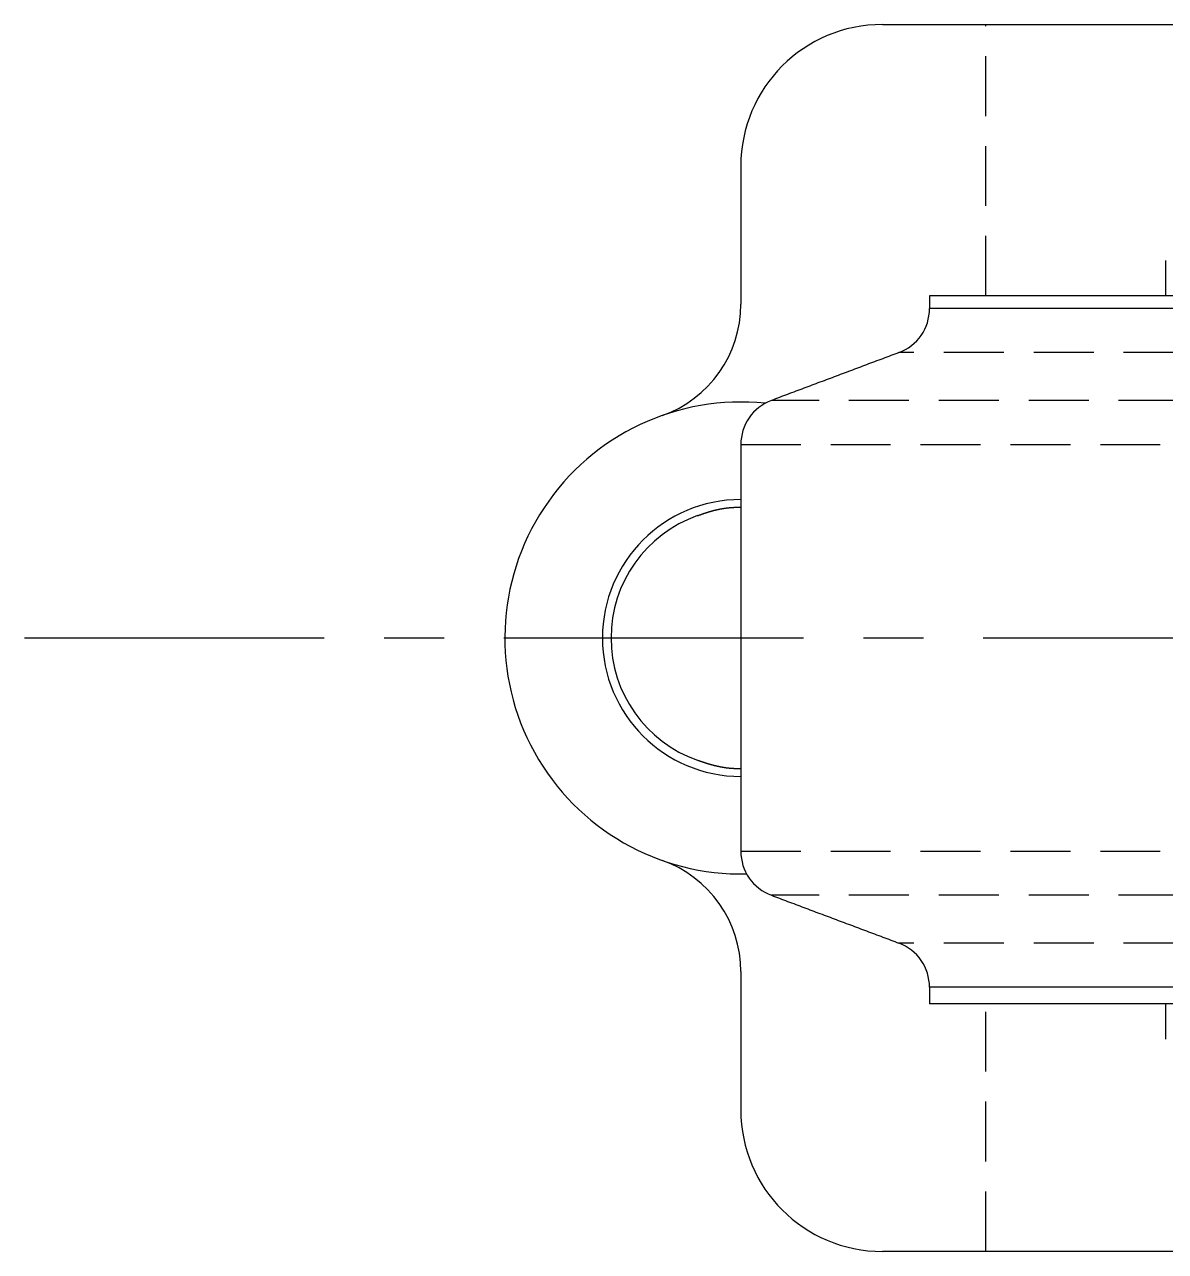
# Model space of a CAD drawing. Extents: x 21 to 308, y 43 to 260.
# Drawn here: x 105.91 to 130.09, y 52.84 to 78.84 of the extents above; entities that cross this region are included whole.
import ezdxf

# ---------------------------------------------------------------- set-up
doc = ezdxf.new("R2010")
doc.units = 0
doc.header["$PDSIZE"] = -1
doc.linetypes.add('CENTER', pattern=[10.16, 6.35, -1.27, 1.27, -1.27])
doc.linetypes.add('HIDDEN', pattern=[1.905, 1.27, -0.635])
doc.layers.get('0').update_dxf_attribs({"linetype": 'CONTINUOUS'})
doc.layers.add('CENTER', color=1, linetype='CENTER')

msp = doc.modelspace()

# ---------------------------------------------------------------- linework, layer by layer
at = {"color": 7, "linetype": 'CONTINUOUS'}
for p, q in [((124.088, 78.838), (126.281, 78.838)), ((126.281, 78.838), (130.254, 78.838)), ((121.088, 75.838), (121.088, 72.909)), ((154.588, 73.088), (125.088, 73.088)), ((154.588, 72.821), (125.088, 72.821)), ((121.088, 58.767), (121.088, 55.838)), ((154.588, 58.435), (125.088, 58.435)), ((154.588, 58.088), (125.088, 58.088)), ((126.281, 52.838), (124.088, 52.838)), ((130.254, 52.838), (126.281, 52.838))]:
    msp.add_line(p, q, dxfattribs=at)
at = {"color": 3, "linetype": 'HIDDEN'}
for p, q in [((126.281, 73.088), (126.281, 78.838)), ((155.237, 71.885), (124.439, 71.885)), ((139.891, 70.872), (121.737, 70.872)), ((121.088, 69.935), (139.893, 69.935)), ((121.088, 61.321), (139.893, 61.321)), ((139.891, 60.385), (121.737, 60.385)), ((155.237, 59.372), (124.439, 59.372)), ((126.281, 52.838), (126.281, 58.088))]:
    msp.add_line(p, q, dxfattribs=at)
at = {"color": 7}
for points in [[(130.088, 73.838, 0), (130.088, 73.826, 0), (130.088, 73.814, 0), (130.088, 73.802, 0), (130.088, 73.79, 0), (130.088, 73.778, 0), (130.088, 73.766, 0), (130.088, 73.754, 0), (130.088, 73.742, 0), (130.088, 73.73, 0), (130.088, 73.719, 0), (130.088, 73.707, 0), (130.088, 73.695, 0), (130.088, 73.683, 0), (130.088, 73.671, 0), (130.088, 73.659, 0), (130.088, 73.647, 0), (130.088, 73.635, 0), (130.088, 73.623, 0), (130.088, 73.611, 0), (130.088, 73.6, 0), (130.088, 73.588, 0), (130.088, 73.576, 0), (130.088, 73.564, 0), (130.088, 73.552, 0), (130.088, 73.54, 0), (130.088, 73.528, 0), (130.088, 73.516, 0), (130.088, 73.504, 0), (130.088, 73.492, 0), (130.088, 73.48, 0), (130.088, 73.469, 0), (130.088, 73.457, 0), (130.088, 73.445, 0), (130.088, 73.433, 0), (130.088, 73.421, 0), (130.088, 73.409, 0), (130.088, 73.397, 0), (130.088, 73.385, 0), (130.088, 73.373, 0), (130.088, 73.361, 0), (130.088, 73.35, 0), (130.088, 73.338, 0), (130.088, 73.326, 0), (130.088, 73.314, 0), (130.088, 73.302, 0), (130.088, 73.29, 0), (130.088, 73.278, 0), (130.088, 73.266, 0), (130.088, 73.254, 0), (130.088, 73.242, 0), (130.088, 73.23, 0), (130.088, 73.219, 0), (130.088, 73.207, 0), (130.088, 73.195, 0), (130.088, 73.183, 0), (130.088, 73.171, 0), (130.088, 73.159, 0), (130.088, 73.147, 0), (130.088, 73.135, 0), (130.088, 73.123, 0), (130.088, 73.111, 0), (130.088, 73.1, 0), (130.088, 73.088, 0)], [(125.088, 73.088, 0), (125.088, 73.083, 0), (125.088, 73.079, 0), (125.088, 73.075, 0), (125.088, 73.071, 0), (125.088, 73.066, 0), (125.088, 73.062, 0), (125.088, 73.058, 0), (125.088, 73.054, 0), (125.088, 73.049, 0), (125.088, 73.045, 0), (125.088, 73.041, 0), (125.088, 73.037, 0), (125.088, 73.033, 0), (125.088, 73.028, 0), (125.088, 73.024, 0), (125.088, 73.02, 0), (125.088, 73.016, 0), (125.088, 73.011, 0), (125.088, 73.007, 0), (125.088, 73.003, 0), (125.088, 72.999, 0), (125.088, 72.995, 0), (125.088, 72.99, 0), (125.088, 72.986, 0), (125.088, 72.982, 0), (125.088, 72.978, 0), (125.088, 72.973, 0), (125.088, 72.969, 0), (125.088, 72.965, 0), (125.088, 72.961, 0), (125.088, 72.957, 0), (125.088, 72.952, 0), (125.088, 72.948, 0), (125.088, 72.944, 0), (125.088, 72.94, 0), (125.088, 72.935, 0), (125.088, 72.931, 0), (125.088, 72.927, 0), (125.088, 72.923, 0), (125.088, 72.918, 0), (125.088, 72.914, 0), (125.088, 72.91, 0), (125.088, 72.906, 0), (125.088, 72.902, 0), (125.088, 72.897, 0), (125.088, 72.893, 0), (125.088, 72.889, 0), (125.088, 72.885, 0), (125.088, 72.88, 0), (125.088, 72.876, 0), (125.088, 72.872, 0), (125.088, 72.868, 0), (125.088, 72.864, 0), (125.088, 72.859, 0), (125.088, 72.855, 0), (125.088, 72.851, 0), (125.088, 72.847, 0), (125.088, 72.842, 0), (125.088, 72.838, 0), (125.088, 72.834, 0), (125.088, 72.83, 0), (125.088, 72.826, 0), (125.088, 72.821, 0)], [(124.439, 71.885, 0), (124.396, 71.869, 0), (124.353, 71.853, 0), (124.311, 71.837, 0), (124.268, 71.821, 0), (124.225, 71.805, 0), (124.182, 71.788, 0), (124.139, 71.772, 0), (124.096, 71.756, 0), (124.053, 71.74, 0), (124.01, 71.724, 0), (123.967, 71.708, 0), (123.925, 71.692, 0), (123.882, 71.676, 0), (123.839, 71.66, 0), (123.796, 71.644, 0), (123.753, 71.628, 0), (123.71, 71.612, 0), (123.667, 71.595, 0), (123.624, 71.579, 0), (123.581, 71.563, 0), (123.539, 71.547, 0), (123.496, 71.531, 0), (123.453, 71.515, 0), (123.41, 71.499, 0), (123.367, 71.483, 0), (123.324, 71.467, 0), (123.281, 71.451, 0), (123.238, 71.435, 0), (123.195, 71.418, 0), (123.152, 71.402, 0), (123.11, 71.386, 0), (123.067, 71.37, 0), (123.024, 71.354, 0), (122.981, 71.338, 0), (122.938, 71.322, 0), (122.895, 71.306, 0), (122.852, 71.29, 0), (122.809, 71.274, 0), (122.766, 71.258, 0), (122.724, 71.242, 0), (122.681, 71.225, 0), (122.638, 71.209, 0), (122.595, 71.193, 0), (122.552, 71.177, 0), (122.509, 71.161, 0), (122.466, 71.145, 0), (122.423, 71.129, 0), (122.38, 71.113, 0), (122.338, 71.097, 0), (122.295, 71.081, 0), (122.252, 71.065, 0), (122.209, 71.049, 0), (122.166, 71.032, 0), (122.123, 71.016, 0), (122.08, 71, 0), (122.037, 70.984, 0), (121.994, 70.968, 0), (121.951, 70.952, 0), (121.909, 70.936, 0), (121.866, 70.92, 0), (121.823, 70.904, 0), (121.78, 70.888, 0), (121.737, 70.872, 0)], [(121.088, 69.935, 0), (121.088, 69.799, 0), (121.088, 69.662, 0), (121.088, 69.525, 0), (121.088, 69.388, 0), (121.088, 69.252, 0), (121.088, 69.115, 0), (121.088, 68.978, 0), (121.088, 68.841, 0), (121.088, 68.705, 0), (121.088, 68.568, 0), (121.088, 68.431, 0), (121.088, 68.294, 0), (121.088, 68.158, 0), (121.088, 68.021, 0), (121.088, 67.884, 0), (121.088, 67.748, 0), (121.088, 67.611, 0), (121.088, 67.474, 0), (121.088, 67.337, 0), (121.088, 67.201, 0), (121.088, 67.064, 0), (121.088, 66.927, 0), (121.088, 66.79, 0), (121.088, 66.654, 0), (121.088, 66.517, 0), (121.088, 66.38, 0), (121.088, 66.244, 0), (121.088, 66.107, 0), (121.088, 65.97, 0), (121.088, 65.833, 0), (121.088, 65.697, 0), (121.088, 65.56, 0), (121.088, 65.423, 0), (121.088, 65.287, 0), (121.088, 65.15, 0), (121.088, 65.013, 0), (121.088, 64.876, 0), (121.088, 64.74, 0), (121.088, 64.603, 0), (121.088, 64.466, 0), (121.088, 64.329, 0), (121.088, 64.193, 0), (121.088, 64.056, 0), (121.088, 63.919, 0), (121.088, 63.782, 0), (121.088, 63.646, 0), (121.088, 63.509, 0), (121.088, 63.372, 0), (121.088, 63.236, 0), (121.088, 63.099, 0), (121.088, 62.962, 0), (121.088, 62.825, 0), (121.088, 62.689, 0), (121.088, 62.552, 0), (121.088, 62.415, 0), (121.088, 62.278, 0), (121.088, 62.142, 0), (121.088, 62.005, 0), (121.088, 61.868, 0), (121.088, 61.731, 0), (121.088, 61.595, 0), (121.088, 61.458, 0), (121.088, 61.321, 0)], [(120.171, 68.43, 0), (120.176, 68.432, 0), (120.181, 68.434, 0), (120.186, 68.435, 0), (120.19, 68.437, 0), (120.195, 68.439, 0), (120.2, 68.44, 0), (120.204, 68.442, 0), (120.209, 68.444, 0), (120.213, 68.445, 0), (120.218, 68.447, 0), (120.222, 68.448, 0), (120.227, 68.45, 0), (120.231, 68.451, 0), (120.235, 68.453, 0), (120.239, 68.454, 0), (120.244, 68.456, 0), (120.248, 68.457, 0), (120.252, 68.459, 0), (120.256, 68.46, 0), (120.26, 68.462, 0), (120.264, 68.463, 0), (120.268, 68.465, 0), (120.273, 68.466, 0), (120.277, 68.468, 0), (120.281, 68.469, 0), (120.285, 68.47, 0), (120.288, 68.472, 0), (120.292, 68.473, 0), (120.296, 68.474, 0), (120.3, 68.476, 0), (120.304, 68.477, 0), (120.308, 68.478, 0), (120.312, 68.48, 0), (120.316, 68.481, 0), (120.32, 68.482, 0), (120.324, 68.484, 0), (120.327, 68.485, 0), (120.331, 68.486, 0), (120.335, 68.487, 0), (120.339, 68.489, 0), (120.343, 68.49, 0), (120.347, 68.491, 0), (120.351, 68.492, 0), (120.354, 68.494, 0), (120.358, 68.495, 0), (120.362, 68.496, 0), (120.366, 68.497, 0), (120.37, 68.499, 0), (120.374, 68.5, 0), (120.378, 68.501, 0), (120.382, 68.502, 0), (120.385, 68.504, 0), (120.389, 68.505, 0), (120.393, 68.506, 0), (120.397, 68.507, 0), (120.401, 68.508, 0), (120.405, 68.51, 0), (120.409, 68.511, 0), (120.413, 68.512, 0), (120.417, 68.513, 0), (120.421, 68.514, 0), (120.424, 68.515, 0), (120.428, 68.517, 0), (120.432, 68.518, 0), (120.436, 68.519, 0), (120.44, 68.52, 0), (120.444, 68.521, 0), (120.448, 68.522, 0), (120.452, 68.523, 0), (120.456, 68.525, 0), (120.46, 68.526, 0), (120.464, 68.527, 0), (120.467, 68.528, 0), (120.471, 68.529, 0), (120.475, 68.53, 0), (120.479, 68.531, 0), (120.483, 68.532, 0), (120.487, 68.533, 0), (120.491, 68.534, 0), (120.495, 68.535, 0), (120.499, 68.537, 0), (120.503, 68.538, 0), (120.507, 68.539, 0), (120.511, 68.54, 0), (120.515, 68.541, 0), (120.519, 68.542, 0), (120.523, 68.543, 0), (120.527, 68.544, 0), (120.531, 68.545, 0), (120.535, 68.546, 0), (120.539, 68.547, 0), (120.542, 68.548, 0), (120.546, 68.549, 0), (120.55, 68.55, 0), (120.554, 68.551, 0), (120.558, 68.552, 0), (120.562, 68.553, 0), (120.566, 68.553, 0), (120.57, 68.555, 0), (120.574, 68.555, 0), (120.578, 68.556, 0), (120.582, 68.557, 0), (120.586, 68.558, 0), (120.59, 68.559, 0), (120.594, 68.56, 0), (120.598, 68.561, 0), (120.602, 68.562, 0), (120.606, 68.563, 0), (120.61, 68.564, 0), (120.614, 68.564, 0), (120.618, 68.565, 0), (120.622, 68.566, 0), (120.626, 68.567, 0), (120.63, 68.568, 0), (120.635, 68.569, 0), (120.639, 68.569, 0), (120.643, 68.57, 0), (120.647, 68.571, 0), (120.651, 68.572, 0), (120.655, 68.573, 0), (120.659, 68.573, 0), (120.663, 68.574, 0), (120.667, 68.575, 0), (120.671, 68.576, 0), (120.675, 68.576, 0), (120.679, 68.577, 0), (120.683, 68.578, 0), (120.687, 68.579, 0), (120.691, 68.579, 0), (120.695, 68.58, 0), (120.699, 68.581, 0), (120.704, 68.581, 0), (120.708, 68.582, 0), (120.712, 68.583, 0), (120.716, 68.583, 0), (120.72, 68.584, 0), (120.724, 68.585, 0), (120.728, 68.585, 0), (120.732, 68.586, 0), (120.736, 68.587, 0), (120.74, 68.587, 0), (120.745, 68.588, 0), (120.749, 68.588, 0), (120.753, 68.589, 0), (120.757, 68.59, 0), (120.761, 68.59, 0), (120.765, 68.591, 0), (120.769, 68.591, 0), (120.774, 68.592, 0), (120.778, 68.592, 0), (120.782, 68.593, 0), (120.786, 68.593, 0), (120.79, 68.594, 0), (120.794, 68.594, 0), (120.799, 68.595, 0), (120.803, 68.595, 0), (120.807, 68.596, 0), (120.811, 68.596, 0), (120.815, 68.597, 0), (120.819, 68.597, 0), (120.824, 68.598, 0), (120.828, 68.598, 0), (120.832, 68.598, 0), (120.836, 68.599, 0), (120.84, 68.599, 0), (120.845, 68.6, 0), (120.849, 68.6, 0), (120.853, 68.6, 0), (120.857, 68.601, 0), (120.862, 68.601, 0), (120.866, 68.601, 0), (120.87, 68.602, 0), (120.874, 68.602, 0), (120.878, 68.603, 0), (120.883, 68.603, 0), (120.887, 68.603, 0), (120.891, 68.603, 0), (120.895, 68.604, 0), (120.9, 68.604, 0), (120.904, 68.604, 0), (120.908, 68.605, 0), (120.912, 68.605, 0), (120.917, 68.605, 0), (120.921, 68.605, 0), (120.925, 68.606, 0), (120.929, 68.606, 0), (120.934, 68.606, 0), (120.938, 68.606, 0), (120.942, 68.607, 0), (120.946, 68.607, 0), (120.951, 68.607, 0), (120.955, 68.607, 0), (120.959, 68.608, 0), (120.964, 68.608, 0), (120.968, 68.608, 0), (120.972, 68.608, 0), (120.976, 68.609, 0), (120.981, 68.609, 0), (120.985, 68.609, 0), (120.989, 68.609, 0), (120.994, 68.609, 0), (120.998, 68.61, 0), (121.002, 68.61, 0), (121.006, 68.61, 0), (121.011, 68.61, 0), (121.015, 68.61, 0), (121.019, 68.611, 0), (121.024, 68.611, 0), (121.028, 68.611, 0), (121.032, 68.611, 0), (121.037, 68.611, 0), (121.041, 68.611, 0), (121.045, 68.612, 0), (121.049, 68.612, 0), (121.054, 68.612, 0), (121.058, 68.612, 0), (121.062, 68.612, 0), (121.067, 68.612, 0), (121.071, 68.613, 0), (121.075, 68.613, 0), (121.08, 68.613, 0), (121.084, 68.613, 0), (121.088, 68.613, 0)], [(121.088, 63.063, 0), (121.085, 63.063, 0), (121.081, 63.063, 0), (121.078, 63.063, 0), (121.075, 63.063, 0), (121.071, 63.063, 0), (121.068, 63.063, 0), (121.065, 63.064, 0), (121.061, 63.064, 0), (121.058, 63.064, 0), (121.055, 63.064, 0), (121.051, 63.064, 0), (121.048, 63.064, 0), (121.045, 63.064, 0), (121.041, 63.064, 0), (121.038, 63.065, 0), (121.034, 63.065, 0), (121.031, 63.065, 0), (121.028, 63.065, 0), (121.024, 63.065, 0), (121.021, 63.065, 0), (121.018, 63.065, 0), (121.014, 63.065, 0), (121.011, 63.065, 0), (121.008, 63.066, 0), (121.004, 63.066, 0), (121.001, 63.066, 0), (120.998, 63.066, 0), (120.994, 63.066, 0), (120.991, 63.066, 0), (120.988, 63.066, 0), (120.984, 63.066, 0), (120.981, 63.067, 0), (120.978, 63.067, 0), (120.974, 63.067, 0), (120.971, 63.067, 0), (120.968, 63.067, 0), (120.964, 63.067, 0), (120.961, 63.068, 0), (120.958, 63.068, 0), (120.954, 63.068, 0), (120.951, 63.068, 0), (120.948, 63.068, 0), (120.944, 63.068, 0), (120.941, 63.069, 0), (120.938, 63.069, 0), (120.934, 63.069, 0), (120.931, 63.069, 0), (120.928, 63.069, 0), (120.924, 63.069, 0), (120.921, 63.07, 0), (120.918, 63.07, 0), (120.914, 63.07, 0), (120.911, 63.07, 0), (120.908, 63.071, 0), (120.904, 63.071, 0), (120.901, 63.071, 0), (120.898, 63.071, 0), (120.895, 63.071, 0), (120.891, 63.072, 0), (120.888, 63.072, 0), (120.885, 63.072, 0), (120.881, 63.072, 0), (120.878, 63.072, 0), (120.875, 63.073, 0), (120.871, 63.073, 0), (120.868, 63.073, 0), (120.865, 63.074, 0), (120.862, 63.074, 0), (120.858, 63.074, 0), (120.855, 63.074, 0), (120.852, 63.075, 0), (120.849, 63.075, 0), (120.845, 63.075, 0), (120.842, 63.076, 0), (120.839, 63.076, 0), (120.835, 63.076, 0), (120.832, 63.077, 0), (120.829, 63.077, 0), (120.826, 63.077, 0), (120.822, 63.078, 0), (120.819, 63.078, 0), (120.816, 63.078, 0), (120.813, 63.079, 0), (120.809, 63.079, 0), (120.806, 63.079, 0), (120.803, 63.08, 0), (120.8, 63.08, 0), (120.797, 63.081, 0), (120.793, 63.081, 0), (120.79, 63.081, 0), (120.787, 63.082, 0), (120.784, 63.082, 0), (120.78, 63.083, 0), (120.777, 63.083, 0), (120.774, 63.083, 0), (120.771, 63.084, 0), (120.768, 63.084, 0), (120.764, 63.085, 0), (120.761, 63.085, 0), (120.758, 63.086, 0), (120.755, 63.086, 0), (120.752, 63.087, 0), (120.748, 63.087, 0), (120.745, 63.088, 0), (120.742, 63.088, 0), (120.739, 63.089, 0), (120.736, 63.089, 0), (120.732, 63.09, 0), (120.729, 63.09, 0), (120.726, 63.091, 0), (120.723, 63.091, 0), (120.72, 63.092, 0), (120.717, 63.092, 0), (120.713, 63.093, 0), (120.71, 63.093, 0), (120.707, 63.094, 0), (120.704, 63.094, 0), (120.701, 63.095, 0), (120.698, 63.096, 0), (120.695, 63.096, 0), (120.691, 63.097, 0), (120.688, 63.097, 0), (120.685, 63.098, 0), (120.682, 63.099, 0), (120.679, 63.099, 0), (120.676, 63.1, 0), (120.673, 63.1, 0), (120.669, 63.101, 0), (120.666, 63.102, 0), (120.663, 63.102, 0), (120.66, 63.103, 0), (120.657, 63.103, 0), (120.654, 63.104, 0), (120.651, 63.105, 0), (120.648, 63.105, 0), (120.644, 63.106, 0), (120.641, 63.107, 0), (120.638, 63.107, 0), (120.635, 63.108, 0), (120.632, 63.109, 0), (120.629, 63.109, 0), (120.626, 63.11, 0), (120.623, 63.111, 0), (120.62, 63.111, 0), (120.616, 63.112, 0), (120.613, 63.113, 0), (120.61, 63.113, 0), (120.607, 63.114, 0), (120.604, 63.115, 0), (120.601, 63.115, 0), (120.598, 63.116, 0), (120.595, 63.117, 0), (120.592, 63.118, 0), (120.589, 63.118, 0), (120.585, 63.119, 0), (120.582, 63.12, 0), (120.579, 63.12, 0), (120.576, 63.121, 0), (120.573, 63.122, 0), (120.57, 63.123, 0), (120.567, 63.123, 0), (120.564, 63.124, 0), (120.561, 63.125, 0), (120.558, 63.126, 0), (120.555, 63.126, 0), (120.552, 63.127, 0), (120.549, 63.128, 0), (120.545, 63.129, 0), (120.542, 63.129, 0), (120.539, 63.13, 0), (120.536, 63.131, 0), (120.533, 63.132, 0), (120.53, 63.132, 0), (120.527, 63.133, 0), (120.524, 63.134, 0), (120.521, 63.135, 0), (120.518, 63.135, 0), (120.515, 63.136, 0), (120.512, 63.137, 0), (120.509, 63.138, 0), (120.506, 63.139, 0), (120.502, 63.139, 0), (120.499, 63.14, 0), (120.496, 63.141, 0), (120.493, 63.142, 0), (120.49, 63.142, 0), (120.487, 63.143, 0), (120.484, 63.144, 0), (120.481, 63.145, 0), (120.478, 63.146, 0), (120.475, 63.147, 0), (120.472, 63.147, 0), (120.469, 63.148, 0), (120.466, 63.149, 0), (120.463, 63.15, 0), (120.46, 63.151, 0), (120.457, 63.152, 0), (120.454, 63.152, 0), (120.451, 63.153, 0), (120.447, 63.154, 0), (120.444, 63.155, 0), (120.441, 63.156, 0), (120.438, 63.157, 0), (120.435, 63.157, 0), (120.432, 63.158, 0), (120.429, 63.159, 0), (120.426, 63.16, 0), (120.423, 63.161, 0), (120.42, 63.162, 0), (120.417, 63.163, 0), (120.414, 63.164, 0), (120.411, 63.164, 0), (120.408, 63.165, 0), (120.405, 63.166, 0), (120.402, 63.167, 0), (120.399, 63.168, 0), (120.396, 63.169, 0), (120.393, 63.17, 0), (120.389, 63.171, 0), (120.386, 63.172, 0), (120.383, 63.173, 0), (120.38, 63.174, 0), (120.377, 63.175, 0), (120.374, 63.175, 0), (120.371, 63.176, 0), (120.368, 63.177, 0), (120.365, 63.178, 0), (120.362, 63.179, 0), (120.359, 63.18, 0), (120.356, 63.181, 0), (120.353, 63.182, 0), (120.35, 63.183, 0), (120.347, 63.184, 0), (120.344, 63.185, 0), (120.341, 63.186, 0), (120.338, 63.187, 0), (120.334, 63.188, 0), (120.331, 63.189, 0), (120.328, 63.19, 0), (120.325, 63.191, 0), (120.322, 63.192, 0), (120.319, 63.193, 0), (120.316, 63.194, 0), (120.313, 63.195, 0), (120.31, 63.196, 0), (120.307, 63.197, 0), (120.304, 63.198, 0), (120.301, 63.199, 0), (120.298, 63.2, 0), (120.295, 63.201, 0), (120.291, 63.202, 0), (120.288, 63.203, 0), (120.285, 63.205, 0), (120.282, 63.206, 0), (120.279, 63.207, 0), (120.276, 63.208, 0), (120.273, 63.209, 0), (120.27, 63.21, 0), (120.267, 63.211, 0), (120.264, 63.212, 0), (120.26, 63.213, 0), (120.257, 63.214, 0), (120.254, 63.215, 0), (120.251, 63.217, 0), (120.248, 63.218, 0), (120.245, 63.219, 0), (120.241, 63.22, 0), (120.238, 63.221, 0), (120.235, 63.222, 0), (120.232, 63.223, 0), (120.228, 63.225, 0), (120.225, 63.226, 0), (120.221, 63.227, 0), (120.218, 63.228, 0), (120.215, 63.229, 0), (120.211, 63.231, 0), (120.208, 63.232, 0), (120.204, 63.233, 0), (120.201, 63.234, 0), (120.197, 63.236, 0), (120.193, 63.237, 0), (120.19, 63.238, 0), (120.186, 63.24, 0), (120.182, 63.241, 0), (120.179, 63.242, 0), (120.175, 63.243, 0), (120.171, 63.245, 0)], [(121.737, 60.385, 0), (121.78, 60.369, 0), (121.823, 60.353, 0), (121.866, 60.337, 0), (121.909, 60.321, 0), (121.951, 60.304, 0), (121.994, 60.288, 0), (122.037, 60.272, 0), (122.08, 60.256, 0), (122.123, 60.24, 0), (122.166, 60.224, 0), (122.209, 60.208, 0), (122.252, 60.192, 0), (122.295, 60.176, 0), (122.338, 60.16, 0), (122.38, 60.144, 0), (122.423, 60.128, 0), (122.466, 60.111, 0), (122.509, 60.095, 0), (122.552, 60.079, 0), (122.595, 60.063, 0), (122.638, 60.047, 0), (122.681, 60.031, 0), (122.724, 60.015, 0), (122.766, 59.999, 0), (122.809, 59.983, 0), (122.852, 59.967, 0), (122.895, 59.951, 0), (122.938, 59.935, 0), (122.981, 59.919, 0), (123.024, 59.902, 0), (123.067, 59.886, 0), (123.11, 59.87, 0), (123.152, 59.854, 0), (123.195, 59.838, 0), (123.238, 59.822, 0), (123.281, 59.806, 0), (123.324, 59.79, 0), (123.367, 59.774, 0), (123.41, 59.758, 0), (123.453, 59.742, 0), (123.496, 59.725, 0), (123.539, 59.709, 0), (123.581, 59.693, 0), (123.624, 59.677, 0), (123.667, 59.661, 0), (123.71, 59.645, 0), (123.753, 59.629, 0), (123.796, 59.613, 0), (123.839, 59.597, 0), (123.882, 59.581, 0), (123.925, 59.565, 0), (123.967, 59.548, 0), (124.01, 59.532, 0), (124.053, 59.516, 0), (124.096, 59.5, 0), (124.139, 59.484, 0), (124.182, 59.468, 0), (124.225, 59.452, 0), (124.268, 59.436, 0), (124.311, 59.42, 0), (124.353, 59.404, 0), (124.396, 59.388, 0), (124.439, 59.372, 0)], [(125.088, 58.435, 0), (125.088, 58.43, 0), (125.088, 58.424, 0), (125.088, 58.419, 0), (125.088, 58.413, 0), (125.088, 58.408, 0), (125.088, 58.402, 0), (125.088, 58.397, 0), (125.088, 58.391, 0), (125.088, 58.386, 0), (125.088, 58.38, 0), (125.088, 58.375, 0), (125.088, 58.369, 0), (125.088, 58.364, 0), (125.088, 58.358, 0), (125.088, 58.352, 0), (125.088, 58.347, 0), (125.088, 58.342, 0), (125.088, 58.336, 0), (125.088, 58.33, 0), (125.088, 58.325, 0), (125.088, 58.319, 0), (125.088, 58.314, 0), (125.088, 58.308, 0), (125.088, 58.303, 0), (125.088, 58.297, 0), (125.088, 58.292, 0), (125.088, 58.286, 0), (125.088, 58.281, 0), (125.088, 58.275, 0), (125.088, 58.27, 0), (125.088, 58.264, 0), (125.088, 58.259, 0), (125.088, 58.253, 0), (125.088, 58.248, 0), (125.088, 58.242, 0), (125.088, 58.237, 0), (125.088, 58.231, 0), (125.088, 58.225, 0), (125.088, 58.22, 0), (125.088, 58.215, 0), (125.088, 58.209, 0), (125.088, 58.203, 0), (125.088, 58.198, 0), (125.088, 58.192, 0), (125.088, 58.187, 0), (125.088, 58.181, 0), (125.088, 58.176, 0), (125.088, 58.17, 0), (125.088, 58.165, 0), (125.088, 58.159, 0), (125.088, 58.154, 0), (125.088, 58.148, 0), (125.088, 58.143, 0), (125.088, 58.137, 0), (125.088, 58.132, 0), (125.088, 58.126, 0), (125.088, 58.121, 0), (125.088, 58.115, 0), (125.088, 58.11, 0), (125.088, 58.104, 0), (125.088, 58.099, 0), (125.088, 58.093, 0), (125.088, 58.088, 0)], [(130.088, 58.088, 0), (130.088, 58.076, 0), (130.088, 58.064, 0), (130.088, 58.052, 0), (130.088, 58.04, 0), (130.088, 58.028, 0), (130.088, 58.016, 0), (130.088, 58.004, 0), (130.088, 57.992, 0), (130.088, 57.98, 0), (130.088, 57.968, 0), (130.088, 57.957, 0), (130.088, 57.945, 0), (130.088, 57.933, 0), (130.088, 57.921, 0), (130.088, 57.909, 0), (130.088, 57.897, 0), (130.088, 57.885, 0), (130.088, 57.873, 0), (130.088, 57.861, 0), (130.088, 57.849, 0), (130.088, 57.838, 0), (130.088, 57.826, 0), (130.088, 57.814, 0), (130.088, 57.802, 0), (130.088, 57.79, 0), (130.088, 57.778, 0), (130.088, 57.766, 0), (130.088, 57.754, 0), (130.088, 57.742, 0), (130.088, 57.73, 0), (130.088, 57.718, 0), (130.088, 57.707, 0), (130.088, 57.695, 0), (130.088, 57.683, 0), (130.088, 57.671, 0), (130.088, 57.659, 0), (130.088, 57.647, 0), (130.088, 57.635, 0), (130.088, 57.623, 0), (130.088, 57.611, 0), (130.088, 57.599, 0), (130.088, 57.588, 0), (130.088, 57.576, 0), (130.088, 57.564, 0), (130.088, 57.552, 0), (130.088, 57.54, 0), (130.088, 57.528, 0), (130.088, 57.516, 0), (130.088, 57.504, 0), (130.088, 57.492, 0), (130.088, 57.48, 0), (130.088, 57.468, 0), (130.088, 57.457, 0), (130.088, 57.445, 0), (130.088, 57.433, 0), (130.088, 57.421, 0), (130.088, 57.409, 0), (130.088, 57.397, 0), (130.088, 57.385, 0), (130.088, 57.373, 0), (130.088, 57.361, 0), (130.088, 57.349, 0), (130.088, 57.338, 0)]]:
    msp.add_polyline3d(points, dxfattribs=at)
at = {"color": 7, "linetype": 'CONTINUOUS'}
for centre, radius, start, end in [((124.088, 75.838), 3, 90, 180), ((118.588, 72.909), 2.5, 289.4712, 0), ((124.088, 72.821), 1, 290.556, 0), ((121.088, 65.838), 5, 84.0672, 271.4202), ((122.088, 69.935), 1, 110.556, 180), ((121.088, 65.838), 2.933, 90, 180), ((121.088, 65.838), 2.75, 109.4712, 250.5288), ((121.088, 65.838), 2.933, 180, 270), ((118.588, 58.767), 2.5, 0, 70.5288), ((122.088, 61.321), 1, 180, 249.444), ((124.088, 58.435), 1, 0, 69.444), ((124.088, 55.838), 3, 180, 270)]:
    msp.add_arc(centre, radius, start, end, dxfattribs=at)
msp.add_point((116.088, 65.838), dxfattribs=at)
at = {"layer": 'CENTER', "color": 1, "linetype": 'CENTER'}
msp.add_line((105.908, 65.838), (172.635, 65.838), dxfattribs=at)

doc.saveas('drawing.dxf')
